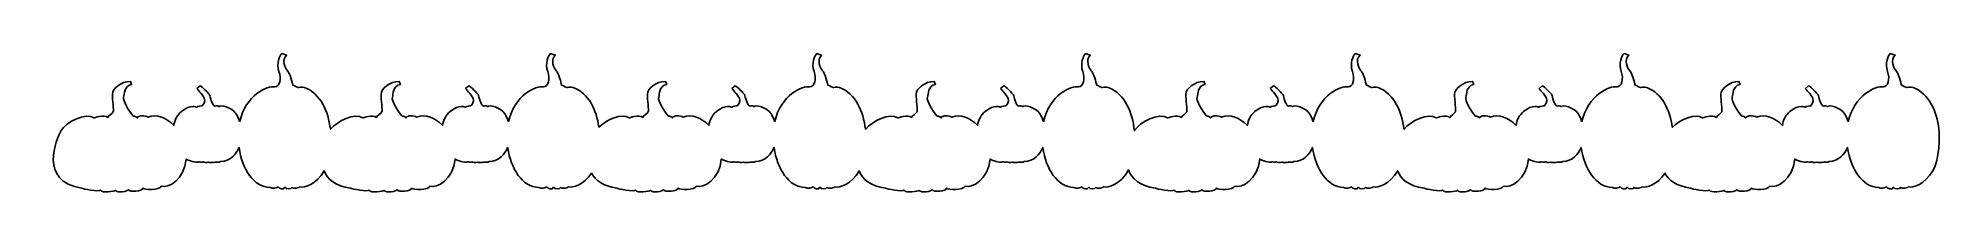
# Model space of a CAD drawing. Header units: centimetres. Extents: x -11.5 to 11.3, y -0.9 to 0.8.
import ezdxf

# ---------------------------------------------------------------- set-up
doc = ezdxf.new("R2010")
doc.units = ezdxf.units.CM
doc.header["$MEASUREMENT"] = 0
doc.layers.add('Camada 1', color=7, linetype='Continuous')

msp = doc.modelspace()

# ---------------------------------------------------------------- linework, layer by layer
at = {"layer": 'Camada 1'}
msp.add_open_spline([(11.26635, -0.57034), (11.33848, -0.4599), (11.34813, -0.14195), (11.33522, -0.0744), (11.33522, -0.0744), (11.30953, 0.13602), (11.22005, 0.34885), (11.02468, 0.42566), (11.02468, 0.42566), (10.99211, 0.43844), (10.94782, 0.42304), (10.94782, 0.42304), (10.94782, 0.42304), (10.92216, 0.43624), (10.88228, 0.45474), (10.88228, 0.45474), (10.88228, 0.45474), (10.88228, 0.48115), (10.84529, 0.60008), (10.81968, 0.62651), (10.81968, 0.62651), (10.79404, 0.65294), (10.74562, 0.75602), (10.80828, 0.81413), (10.80828, 0.81413), (10.80828, 0.81413), (10.75129, 0.83262), (10.75129, 0.83262), (10.75129, 0.83262), (10.72565, 0.81677), (10.68295, 0.70845), (10.71708, 0.61857), (10.71708, 0.61857), (10.75129, 0.52874), (10.72285, 0.43098), (10.66586, 0.43098), (10.66586, 0.43098), (10.58508, 0.45596), (10.31365, 0.32988), (10.2456, 0.01704), (10.2456, 0.01704), (10.2456, 0.01704), (10.24179, 0.02037), (10.24179, 0.02037), (10.24179, 0.02037), (10.2306, 0.05691), (10.21671, 0.0849), (10.20388, 0.10472), (10.20388, 0.10472), (10.14787, 0.19134), (10.00949, 0.21971), (9.99457, 0.19195), (9.99457, 0.19195), (9.99883, 0.20185), (9.95975, 0.21005), (9.94755, 0.20185), (9.94755, 0.20185), (9.90916, 0.20979), (9.88992, 0.32078), (9.88347, 0.33467), (9.88347, 0.33467), (9.87707, 0.34851), (9.78737, 0.44169), (9.76816, 0.44368), (9.76816, 0.44368), (9.76816, 0.44368), (9.72969, 0.41196), (9.72969, 0.41196), (9.72969, 0.41196), (9.72969, 0.41196), (9.79806, 0.33663), (9.81944, 0.297), (9.81944, 0.297), (9.84079, 0.25737), (9.79806, 0.2058), (9.78949, 0.20186), (9.78949, 0.20186), (9.78949, 0.20186), (9.74176, 0.20504), (9.72758, 0.18797), (9.72758, 0.18797), (9.72758, 0.18797), (9.65498, 0.2276), (9.54391, 0.13648), (9.54391, 0.13648), (9.49205, 0.09388), (9.46297, 0.033), (9.45279, -0.03172), (9.45279, -0.03172), (9.45279, -0.03172), (9.4512, -0.02934), (9.4512, -0.02934), (9.4512, -0.02934), (9.36296, 0.05996), (9.24858, 0.10642), (9.14116, 0.06882), (9.14116, 0.06882), (9.11269, 0.08866), (9.02366, 0.09194), (9.01294, 0.05892), (9.01294, 0.05892), (8.99513, 0.07874), (8.96307, 0.08202), (8.96307, 0.08202), (8.96307, 0.08202), (8.9132, 0.13824), (8.83483, 0.27043), (8.84906, 0.30678), (8.84906, 0.30678), (8.86329, 0.34316), (8.84906, 0.4423), (8.94529, 0.46214), (8.94529, 0.46214), (8.94529, 0.46214), (8.931, 0.49849), (8.931, 0.49849), (8.931, 0.49849), (8.81702, 0.49849), (8.71372, 0.40927), (8.71372, 0.34315), (8.71372, 0.34315), (8.71372, 0.277), (8.73155, 0.15143), (8.72438, 0.13159), (8.72438, 0.13159), (8.71724, 0.11177), (8.6567, 0.08201), (8.66027, 0.0655), (8.66027, 0.0655), (8.61042, 0.10519), (8.49287, 0.05891), (8.49287, 0.05891), (8.49287, 0.05891), (8.41294, 0.12162), (8.21892, 0.03671), (8.13068, -0.05147), (8.13068, -0.05147), (8.13068, -0.05147), (8.12944, -0.0516), (8.12944, -0.0516), (8.12944, -0.0516), (8.10018, 0.15123), (8.01027, 0.35163), (7.82197, 0.42566), (7.82197, 0.42566), (7.78943, 0.43844), (7.74513, 0.42304), (7.74513, 0.42304), (7.74513, 0.42304), (7.71944, 0.43624), (7.67954, 0.45474), (7.67954, 0.45474), (7.67954, 0.45474), (7.67954, 0.48115), (7.6426, 0.60008), (7.61697, 0.62651), (7.61697, 0.62651), (7.59131, 0.65294), (7.54291, 0.75602), (7.60557, 0.81413), (7.60557, 0.81413), (7.60557, 0.81413), (7.54862, 0.83262), (7.54862, 0.83262), (7.54862, 0.83262), (7.52298, 0.81677), (7.48025, 0.70845), (7.51441, 0.61857), (7.51441, 0.61857), (7.54862, 0.52874), (7.52015, 0.43098), (7.46316, 0.43098), (7.46316, 0.43098), (7.38241, 0.45596), (7.11095, 0.32988), (7.0429, 0.01704), (7.0429, 0.01704), (7.0429, 0.01704), (7.03914, 0.02037), (7.03914, 0.02037), (7.03914, 0.02037), (7.0279, 0.05691), (7.01406, 0.0849), (7.0012, 0.10472), (7.0012, 0.10472), (6.94519, 0.19134), (6.80684, 0.21971), (6.79186, 0.19195), (6.79186, 0.19195), (6.79612, 0.20185), (6.75704, 0.21005), (6.74487, 0.20185), (6.74487, 0.20185), (6.70645, 0.20979), (6.68722, 0.32078), (6.68079, 0.33467), (6.68079, 0.33467), (6.67439, 0.34851), (6.58467, 0.44169), (6.56548, 0.44368), (6.56548, 0.44368), (6.56548, 0.44368), (6.52704, 0.41196), (6.52704, 0.41196), (6.52704, 0.41196), (6.52704, 0.41196), (6.59538, 0.33663), (6.61676, 0.297), (6.61676, 0.297), (6.63814, 0.25737), (6.59538, 0.2058), (6.58681, 0.20186), (6.58681, 0.20186), (6.58681, 0.20186), (6.53908, 0.20504), (6.5249, 0.18797), (6.5249, 0.18797), (6.5249, 0.18797), (6.45227, 0.2276), (6.34125, 0.13648), (6.34125, 0.13648), (6.28934, 0.09388), (6.26029, 0.033), (6.2501, -0.03172), (6.2501, -0.03172), (6.2501, -0.03172), (6.24849, -0.02934), (6.24849, -0.02934), (6.24849, -0.02934), (6.1603, 0.05996), (6.04592, 0.10642), (5.93848, 0.06882), (5.93848, 0.06882), (5.91001, 0.08866), (5.82098, 0.09194), (5.81029, 0.05892), (5.81029, 0.05892), (5.79243, 0.07874), (5.76042, 0.08202), (5.76042, 0.08202), (5.76042, 0.08202), (5.71052, 0.13824), (5.63215, 0.27043), (5.64636, 0.30678), (5.64636, 0.30678), (5.66067, 0.34316), (5.64636, 0.4423), (5.74259, 0.46214), (5.74259, 0.46214), (5.74259, 0.46214), (5.72833, 0.49849), (5.72833, 0.49849), (5.72833, 0.49849), (5.61435, 0.49849), (5.51105, 0.40927), (5.51105, 0.34315), (5.51105, 0.34315), (5.51105, 0.277), (5.52888, 0.15143), (5.52177, 0.13159), (5.52177, 0.13159), (5.5146, 0.11177), (5.45406, 0.08201), (5.45761, 0.0655), (5.45761, 0.0655), (5.40774, 0.10519), (5.29018, 0.05891), (5.29018, 0.05891), (5.29018, 0.05891), (5.2021, 0.12805), (4.97527, 0.01774), (4.90442, -0.07857), (4.90442, -0.07857), (4.90442, -0.07857), (4.90098, -0.07442), (4.90098, -0.07442), (4.90098, -0.07442), (4.87532, 0.136), (4.78581, 0.34883), (4.59044, 0.42564), (4.59044, 0.42564), (4.5579, 0.43842), (4.51358, 0.42302), (4.51358, 0.42302), (4.51358, 0.42302), (4.48797, 0.43622), (4.44804, 0.45472), (4.44804, 0.45472), (4.44804, 0.45472), (4.44804, 0.48113), (4.4111, 0.60006), (4.38547, 0.62649), (4.38547, 0.62649), (4.35978, 0.65292), (4.31139, 0.756), (4.37407, 0.81411), (4.37407, 0.81411), (4.37407, 0.81411), (4.31707, 0.83262), (4.31707, 0.83262), (4.31707, 0.83262), (4.29143, 0.81677), (4.24873, 0.70845), (4.28289, 0.61857), (4.28289, 0.61857), (4.31707, 0.52874), (4.28863, 0.43098), (4.23164, 0.43098), (4.23164, 0.43098), (4.15086, 0.45596), (3.87943, 0.32988), (3.81138, 0.01704), (3.81138, 0.01704), (3.81138, 0.01704), (3.8076, 0.02037), (3.8076, 0.02037), (3.8076, 0.02037), (3.79641, 0.05691), (3.78249, 0.0849), (3.76966, 0.10472), (3.76966, 0.10472), (3.71367, 0.19134), (3.5753, 0.21971), (3.56035, 0.19195), (3.56035, 0.19195), (3.56458, 0.20185), (3.52553, 0.21005), (3.51336, 0.20185), (3.51336, 0.20185), (3.47492, 0.20979), (3.45571, 0.32078), (3.44928, 0.33467), (3.44928, 0.33467), (3.44288, 0.34851), (3.35316, 0.44169), (3.33397, 0.44368), (3.33397, 0.44368), (3.33397, 0.44368), (3.2955, 0.41196), (3.2955, 0.41196), (3.2955, 0.41196), (3.2955, 0.41196), (3.36387, 0.33663), (3.38522, 0.297), (3.38522, 0.297), (3.4066, 0.25737), (3.36387, 0.2058), (3.35527, 0.20186), (3.35527, 0.20186), (3.35527, 0.20186), (3.30754, 0.20504), (3.29338, 0.18797), (3.29338, 0.18797), (3.29338, 0.18797), (3.22075, 0.2276), (3.10973, 0.13648), (3.10973, 0.13648), (3.05782, 0.09388), (3.02874, 0.033), (3.01855, -0.03172), (3.01855, -0.03172), (3.01855, -0.03172), (3.01694, -0.02934), (3.01694, -0.02934), (3.01694, -0.02934), (2.92878, 0.05996), (2.81437, 0.10642), (2.70693, 0.06882), (2.70693, 0.06882), (2.67846, 0.08866), (2.58943, 0.09194), (2.57871, 0.05892), (2.57871, 0.05892), (2.5609, 0.07874), (2.52886, 0.08202), (2.52886, 0.08202), (2.52886, 0.08202), (2.47899, 0.13824), (2.40062, 0.27043), (2.41482, 0.30678), (2.41482, 0.30678), (2.42911, 0.34316), (2.41482, 0.4423), (2.51102, 0.46214), (2.51102, 0.46214), (2.51102, 0.46214), (2.49676, 0.49849), (2.49676, 0.49849), (2.49676, 0.49849), (2.3828, 0.49849), (2.27951, 0.40927), (2.27951, 0.34315), (2.27951, 0.34315), (2.27951, 0.277), (2.29732, 0.15143), (2.29017, 0.13159), (2.29017, 0.13159), (2.28303, 0.11177), (2.22246, 0.08201), (2.22601, 0.0655), (2.22601, 0.0655), (2.17619, 0.10519), (2.05866, 0.05891), (2.05866, 0.05891), (2.05866, 0.05891), (1.96606, 0.13159), (1.72026, 0.00605), (1.66327, -0.09317), (1.66327, -0.09317), (1.66327, -0.09317), (1.66015, -0.09571), (1.66015, -0.09571), (1.66015, -0.09571), (1.638, 0.12149), (1.54921, 0.34622), (1.34728, 0.42565), (1.34728, 0.42565), (1.31471, 0.43843), (1.27042, 0.42303), (1.27042, 0.42303), (1.27042, 0.42303), (1.24476, 0.43623), (1.20486, 0.45473), (1.20486, 0.45473), (1.20486, 0.45473), (1.20486, 0.48114), (1.16792, 0.60007), (1.14226, 0.6265), (1.14226, 0.6265), (1.1166, 0.65293), (1.0682, 0.75601), (1.13086, 0.81412), (1.13086, 0.81412), (1.13086, 0.81412), (1.07392, 0.83262), (1.07392, 0.83262), (1.07392, 0.83262), (1.04828, 0.81677), (1.0056, 0.70845), (1.03974, 0.61857), (1.03974, 0.61857), (1.07392, 0.52874), (1.04546, 0.43098), (0.98849, 0.43098), (0.98849, 0.43098), (0.90774, 0.45596), (0.63625, 0.32988), (0.5682, 0.01704), (0.5682, 0.01704), (0.5682, 0.01704), (0.56444, 0.02037), (0.56444, 0.02037), (0.56444, 0.02037), (0.55322, 0.05691), (0.53933, 0.0849), (0.52653, 0.10472), (0.52653, 0.10472), (0.47052, 0.19134), (0.33214, 0.21971), (0.31719, 0.19195), (0.31719, 0.19195), (0.32142, 0.20185), (0.28237, 0.21005), (0.2702, 0.20185), (0.2702, 0.20185), (0.23176, 0.20979), (0.21255, 0.32078), (0.20612, 0.33467), (0.20612, 0.33467), (0.19972, 0.34851), (0.11, 0.44169), (0.09079, 0.44368), (0.09079, 0.44368), (0.09079, 0.44368), (0.05235, 0.41196), (0.05235, 0.41196), (0.05235, 0.41196), (0.05235, 0.41196), (0.12072, 0.33663), (0.14207, 0.297), (0.14207, 0.297), (0.16345, 0.25737), (0.12072, 0.2058), (0.11217, 0.20186), (0.11217, 0.20186), (0.11217, 0.20186), (0.06444, 0.20504), (0.0502, 0.18797), (0.0502, 0.18797), (0.0502, 0.18797), (-0.0224, 0.2276), (-0.13345, 0.13648), (-0.13345, 0.13648), (-0.18536, 0.09388), (-0.21439, 0.033), (-0.2246, -0.03172), (-0.2246, -0.03172), (-0.2246, -0.03172), (-0.22619, -0.02934), (-0.22619, -0.02934), (-0.22619, -0.02934), (-0.31438, 0.05996), (-0.42878, 0.10642), (-0.53618, 0.06882), (-0.53618, 0.06882), (-0.5647, 0.08866), (-0.65371, 0.09194), (-0.6644, 0.05892), (-0.6644, 0.05892), (-0.68221, 0.07874), (-0.71427, 0.08202), (-0.71427, 0.08202), (-0.71427, 0.08202), (-0.76414, 0.13824), (-0.84249, 0.27043), (-0.82825, 0.30678), (-0.82825, 0.30678), (-0.81402, 0.34316), (-0.82825, 0.4423), (-0.73207, 0.46214), (-0.73207, 0.46214), (-0.73207, 0.46214), (-0.74636, 0.49849), (-0.74636, 0.49849), (-0.74636, 0.49849), (-0.86032, 0.49849), (-0.96361, 0.40927), (-0.96361, 0.34315), (-0.96361, 0.34315), (-0.96361, 0.277), (-0.9458, 0.15143), (-0.95295, 0.13159), (-0.95295, 0.13159), (-0.96009, 0.11177), (-1.02063, 0.08201), (-1.01706, 0.0655), (-1.01706, 0.0655), (-1.06691, 0.10519), (-1.18446, 0.05891), (-1.18446, 0.05891), (-1.18446, 0.05891), (-1.27259, 0.12805), (-1.49939, 0.01774), (-1.57028, -0.07857), (-1.57028, -0.07857), (-1.57028, -0.07857), (-1.57372, -0.07442), (-1.57372, -0.07442), (-1.57372, -0.07442), (-1.59941, 0.136), (-1.68887, 0.34883), (-1.88424, 0.42564), (-1.88424, 0.42564), (-1.91681, 0.43842), (-1.9611, 0.42302), (-1.9611, 0.42302), (-1.9611, 0.42302), (-1.98674, 0.43622), (-2.02666, 0.45472), (-2.02666, 0.45472), (-2.02666, 0.45472), (-2.02666, 0.48113), (-2.06365, 0.60006), (-2.08931, 0.62649), (-2.08931, 0.62649), (-2.11492, 0.65292), (-2.16334, 0.756), (-2.10069, 0.81411), (-2.10069, 0.81411), (-2.10069, 0.81411), (-2.15757, 0.83262), (-2.15757, 0.83262), (-2.15757, 0.83262), (-2.18323, 0.81677), (-2.22594, 0.70845), (-2.19178, 0.61857), (-2.19178, 0.61857), (-2.15757, 0.52874), (-2.18606, 0.43098), (-2.243, 0.43098), (-2.243, 0.43098), (-2.32378, 0.45596), (-2.59524, 0.32988), (-2.66326, 0.01704), (-2.66326, 0.01704), (-2.66326, 0.01704), (-2.66704, 0.02037), (-2.66704, 0.02037), (-2.66704, 0.02037), (-2.67826, 0.05691), (-2.69212, 0.0849), (-2.70495, 0.10472), (-2.70495, 0.10472), (-2.76096, 0.19134), (-2.89931, 0.21971), (-2.91426, 0.19195), (-2.91426, 0.19195), (-2.91003, 0.20185), (-2.94911, 0.21005), (-2.96128, 0.20185), (-2.96128, 0.20185), (-2.99972, 0.20979), (-3.01893, 0.32078), (-3.02534, 0.33467), (-3.02534, 0.33467), (-3.03177, 0.34851), (-3.12146, 0.44169), (-3.14067, 0.44368), (-3.14067, 0.44368), (-3.14067, 0.44368), (-3.17914, 0.41196), (-3.17914, 0.41196), (-3.17914, 0.41196), (-3.17914, 0.41196), (-3.11077, 0.33663), (-3.08939, 0.297), (-3.08939, 0.297), (-3.06806, 0.25737), (-3.11077, 0.2058), (-3.11931, 0.20186), (-3.11931, 0.20186), (-3.11931, 0.20186), (-3.16704, 0.20504), (-3.18125, 0.18797), (-3.18125, 0.18797), (-3.18125, 0.18797), (-3.2539, 0.2276), (-3.36492, 0.13648), (-3.36492, 0.13648), (-3.41683, 0.09388), (-3.44586, 0.033), (-3.45607, -0.03172), (-3.45607, -0.03172), (-3.45607, -0.03172), (-3.45766, -0.02934), (-3.45766, -0.02934), (-3.45766, -0.02934), (-3.54585, 0.05996), (-3.66023, 0.10642), (-3.76765, 0.06882), (-3.76765, 0.06882), (-3.79615, 0.08866), (-3.88518, 0.09194), (-3.89587, 0.05892), (-3.89587, 0.05892), (-3.9137, 0.07874), (-3.94577, 0.08202), (-3.94577, 0.08202), (-3.94577, 0.08202), (-3.99562, 0.13824), (-4.07399, 0.27043), (-4.05975, 0.30678), (-4.05975, 0.30678), (-4.04552, 0.34316), (-4.05975, 0.4423), (-3.96357, 0.46214), (-3.96357, 0.46214), (-3.96357, 0.46214), (-3.97786, 0.49849), (-3.97786, 0.49849), (-3.97786, 0.49849), (-4.09182, 0.49849), (-4.19511, 0.40927), (-4.19511, 0.34315), (-4.19511, 0.34315), (-4.19511, 0.277), (-4.1773, 0.15143), (-4.18442, 0.13159), (-4.18442, 0.13159), (-4.19156, 0.11177), (-4.2521, 0.08201), (-4.24853, 0.0655), (-4.24853, 0.0655), (-4.29838, 0.10519), (-4.41593, 0.05891), (-4.41593, 0.05891), (-4.41593, 0.05891), (-4.49586, 0.12162), (-4.68988, 0.03671), (-4.77814, -0.05147), (-4.77814, -0.05147), (-4.77814, -0.05147), (-4.77933, -0.0516), (-4.77933, -0.0516), (-4.77933, -0.0516), (-4.80857, 0.15123), (-4.8985, 0.35163), (-5.0868, 0.42566), (-5.0868, 0.42566), (-5.11937, 0.43844), (-5.16366, 0.42304), (-5.16366, 0.42304), (-5.16366, 0.42304), (-5.1893, 0.43624), (-5.22922, 0.45474), (-5.22922, 0.45474), (-5.22922, 0.45474), (-5.22922, 0.48115), (-5.26621, 0.60008), (-5.29187, 0.62651), (-5.29187, 0.62651), (-5.31748, 0.65294), (-5.3659, 0.75602), (-5.30325, 0.81413), (-5.30325, 0.81413), (-5.30325, 0.81413), (-5.36025, 0.83262), (-5.36025, 0.83262), (-5.36025, 0.83262), (-5.38591, 0.81677), (-5.42862, 0.70845), (-5.39446, 0.61857), (-5.39446, 0.61857), (-5.36025, 0.52874), (-5.38874, 0.43098), (-5.44568, 0.43098), (-5.44568, 0.43098), (-5.52646, 0.45596), (-5.79792, 0.32988), (-5.86594, 0.01704), (-5.86594, 0.01704), (-5.86594, 0.01704), (-5.8697, 0.02037), (-5.8697, 0.02037), (-5.8697, 0.02037), (-5.88092, 0.05691), (-5.89481, 0.0849), (-5.90764, 0.10472), (-5.90764, 0.10472), (-5.96363, 0.19134), (-6.102, 0.21971), (-6.11695, 0.19195), (-6.11695, 0.19195), (-6.11272, 0.20185), (-6.1518, 0.21005), (-6.16397, 0.20185), (-6.16397, 0.20185), (-6.20241, 0.20979), (-6.22162, 0.32078), (-6.22803, 0.33467), (-6.22803, 0.33467), (-6.23446, 0.34851), (-6.32415, 0.44169), (-6.34336, 0.44368), (-6.34336, 0.44368), (-6.34336, 0.44368), (-6.38183, 0.41196), (-6.38183, 0.41196), (-6.38183, 0.41196), (-6.38183, 0.41196), (-6.31346, 0.33663), (-6.29208, 0.297), (-6.29208, 0.297), (-6.27073, 0.25737), (-6.31346, 0.2058), (-6.322, 0.20186), (-6.322, 0.20186), (-6.322, 0.20186), (-6.36973, 0.20504), (-6.38394, 0.18797), (-6.38394, 0.18797), (-6.38394, 0.18797), (-6.45659, 0.2276), (-6.56761, 0.13648), (-6.56761, 0.13648), (-6.61952, 0.09388), (-6.64855, 0.033), (-6.65876, -0.03172), (-6.65876, -0.03172), (-6.65876, -0.03172), (-6.66037, -0.02934), (-6.66037, -0.02934), (-6.66037, -0.02934), (-6.74856, 0.05996), (-6.86294, 0.10642), (-6.97036, 0.06882), (-6.97036, 0.06882), (-6.99886, 0.08866), (-7.08789, 0.09194), (-7.09858, 0.05892), (-7.09858, 0.05892), (-7.11641, 0.07874), (-7.14848, 0.08202), (-7.14848, 0.08202), (-7.14848, 0.08202), (-7.19833, 0.13824), (-7.2767, 0.27043), (-7.26246, 0.30678), (-7.26246, 0.30678), (-7.24823, 0.34316), (-7.26246, 0.4423), (-7.16628, 0.46214), (-7.16628, 0.46214), (-7.16628, 0.46214), (-7.18057, 0.49849), (-7.18057, 0.49849), (-7.18057, 0.49849), (-7.29453, 0.49849), (-7.39782, 0.40927), (-7.39782, 0.34315), (-7.39782, 0.34315), (-7.39782, 0.277), (-7.38001, 0.15143), (-7.38713, 0.13159), (-7.38713, 0.13159), (-7.39425, 0.11177), (-7.45481, 0.08201), (-7.45124, 0.0655), (-7.45124, 0.0655), (-7.50109, 0.10519), (-7.61867, 0.05891), (-7.61867, 0.05891), (-7.61867, 0.05891), (-7.70678, 0.12805), (-7.93358, 0.01774), (-8.00449, -0.07857), (-8.00449, -0.07857), (-8.00449, -0.07857), (-8.0079, -0.07442), (-8.0079, -0.07442), (-8.0079, -0.07442), (-8.03356, 0.136), (-8.12307, 0.34883), (-8.31842, 0.42564), (-8.31842, 0.42564), (-8.35099, 0.43842), (-8.39528, 0.42302), (-8.39528, 0.42302), (-8.39528, 0.42302), (-8.42092, 0.43622), (-8.46082, 0.45472), (-8.46082, 0.45472), (-8.46082, 0.45472), (-8.46082, 0.48113), (-8.49781, 0.60006), (-8.52345, 0.62649), (-8.52345, 0.62649), (-8.54906, 0.65292), (-8.59751, 0.756), (-8.53483, 0.81411), (-8.53483, 0.81411), (-8.53483, 0.81411), (-8.59176, 0.83262), (-8.59176, 0.83262), (-8.59176, 0.83262), (-8.6174, 0.81677), (-8.6601, 0.70845), (-8.62597, 0.61857), (-8.62597, 0.61857), (-8.59176, 0.52874), (-8.62025, 0.43098), (-8.67719, 0.43098), (-8.67719, 0.43098), (-8.75797, 0.45596), (-9.02943, 0.32988), (-9.09745, 0.01704), (-9.09745, 0.01704), (-9.09745, 0.01704), (-9.10123, 0.02037), (-9.10123, 0.02037), (-9.10123, 0.02037), (-9.11245, 0.05691), (-9.12634, 0.0849), (-9.13914, 0.10472), (-9.13914, 0.10472), (-9.19515, 0.19134), (-9.3335, 0.21971), (-9.34845, 0.19195), (-9.34845, 0.19195), (-9.34422, 0.20185), (-9.38332, 0.21005), (-9.39544, 0.20185), (-9.39544, 0.20185), (-9.43388, 0.20979), (-9.45309, 0.32078), (-9.45952, 0.33467), (-9.45952, 0.33467), (-9.46595, 0.34851), (-9.55564, 0.44169), (-9.57485, 0.44368), (-9.57485, 0.44368), (-9.57485, 0.44368), (-9.61332, 0.41196), (-9.61332, 0.41196), (-9.61332, 0.41196), (-9.61332, 0.41196), (-9.54495, 0.33663), (-9.52357, 0.297), (-9.52357, 0.297), (-9.50219, 0.25737), (-9.54492, 0.2058), (-9.55349, 0.20186), (-9.55349, 0.20186), (-9.55349, 0.20186), (-9.60122, 0.20504), (-9.61543, 0.18797), (-9.61543, 0.18797), (-9.61543, 0.18797), (-9.68806, 0.2276), (-9.7991, 0.13648), (-9.7991, 0.13648), (-9.85098, 0.09388), (-9.88004, 0.033), (-9.89022, -0.03172), (-9.89022, -0.03172), (-9.89022, -0.03172), (-9.89181, -0.02934), (-9.89181, -0.02934), (-9.89181, -0.02934), (-9.98002, 0.05996), (-10.0944, 0.10642), (-10.20182, 0.06882), (-10.20182, 0.06882), (-10.23034, 0.08866), (-10.31937, 0.09194), (-10.33006, 0.05892), (-10.33006, 0.05892), (-10.34787, 0.07874), (-10.37993, 0.08202), (-10.37993, 0.08202), (-10.37993, 0.08202), (-10.42978, 0.13824), (-10.50817, 0.27043), (-10.49391, 0.30678), (-10.49391, 0.30678), (-10.47968, 0.34316), (-10.49391, 0.4423), (-10.39773, 0.46214), (-10.39773, 0.46214), (-10.39773, 0.46214), (-10.41199, 0.49849), (-10.41199, 0.49849), (-10.41199, 0.49849), (-10.52597, 0.49849), (-10.62924, 0.40927), (-10.62924, 0.34315), (-10.62924, 0.34315), (-10.62924, 0.277), (-10.61143, 0.15143), (-10.61855, 0.13159), (-10.61855, 0.13159), (-10.62569, 0.11177), (-10.68626, 0.08201), (-10.68269, 0.0655), (-10.68269, 0.0655), (-10.73254, 0.10519), (-10.85009, 0.05891), (-10.85009, 0.05891), (-10.85009, 0.05891), (-10.94269, 0.13159), (-11.18847, 0.00605), (-11.24543, -0.09317), (-11.24543, -0.09317), (-11.30242, -0.19231), (-11.52327, -0.71118), (-10.99611, -0.78722), (-10.99611, -0.78722), (-10.98542, -0.79709), (-10.7895, -0.8335), (-10.77169, -0.81037), (-10.77169, -0.81037), (-10.75388, -0.85003), (-10.60426, -0.82685), (-10.5936, -0.81368), (-10.5936, -0.81368), (-10.57225, -0.85003), (-10.43689, -0.82686), (-10.43689, -0.80373), (-10.43689, -0.80373), (-10.4262, -0.84008), (-10.26237, -0.82685), (-10.26237, -0.78722), (-10.26237, -0.78722), (-10.24459, -0.80704), (-10.05933, -0.81368), (-10.04152, -0.76404), (-10.04152, -0.76404), (-9.95725, -0.79531), (-9.76133, -0.67861), (-9.74056, -0.43625), (-9.74056, -0.43625), (-9.74056, -0.43625), (-9.74035, -0.43628), (-9.74035, -0.43628), (-9.74035, -0.43628), (-9.67561, -0.47623), (-9.60517, -0.47779), (-9.58978, -0.47001), (-9.58978, -0.47001), (-9.58978, -0.47001), (-9.54708, -0.48385), (-9.53636, -0.47001), (-9.53636, -0.47001), (-9.53636, -0.47001), (-9.49792, -0.48586), (-9.4723, -0.47395), (-9.4723, -0.47395), (-9.46801, -0.48583), (-9.4061, -0.47789), (-9.39541, -0.47395), (-9.39541, -0.47395), (-9.39541, -0.47395), (-9.33561, -0.4799), (-9.32921, -0.46797), (-9.32921, -0.46797), (-9.21036, -0.45651), (-9.14175, -0.3855), (-9.10736, -0.29763), (-9.10736, -0.29763), (-9.10736, -0.29763), (-9.10559, -0.29819), (-9.10559, -0.29819), (-9.10559, -0.29819), (-9.06942, -0.55648), (-8.93118, -0.77325), (-8.73123, -0.77923), (-8.73123, -0.77923), (-8.70848, -0.79246), (-8.64865, -0.78719), (-8.63728, -0.77132), (-8.63728, -0.77132), (-8.62593, -0.79773), (-8.56611, -0.81093), (-8.5547, -0.77653), (-8.5547, -0.77653), (-8.5433, -0.80828), (-8.4721, -0.79772), (-8.4721, -0.77923), (-8.4721, -0.77923), (-8.45787, -0.80037), (-8.3696, -0.78452), (-8.37812, -0.77132), (-8.37812, -0.77132), (-8.31957, -0.78651), (-8.17436, -0.74274), (-8.08187, -0.57974), (-8.08187, -0.57974), (-8.08187, -0.57974), (-8.08338, -0.57905), (-8.08338, -0.57905), (-8.08338, -0.57905), (-8.04361, -0.67832), (-7.95074, -0.76034), (-7.76464, -0.7872), (-7.76464, -0.7872), (-7.75395, -0.79707), (-7.55803, -0.83348), (-7.54022, -0.81035), (-7.54022, -0.81035), (-7.52241, -0.85001), (-7.37282, -0.82683), (-7.36213, -0.81366), (-7.36213, -0.81366), (-7.34078, -0.85001), (-7.20539, -0.82684), (-7.20539, -0.80371), (-7.20539, -0.80371), (-7.19473, -0.84006), (-7.0309, -0.82683), (-7.0309, -0.7872), (-7.0309, -0.7872), (-7.01312, -0.80702), (-6.82786, -0.81366), (-6.81003, -0.76402), (-6.81003, -0.76402), (-6.72576, -0.79529), (-6.52984, -0.67859), (-6.50907, -0.43623), (-6.50907, -0.43623), (-6.50907, -0.43623), (-6.50888, -0.43626), (-6.50888, -0.43626), (-6.50888, -0.43626), (-6.44411, -0.47621), (-6.3737, -0.47777), (-6.35828, -0.46999), (-6.35828, -0.46999), (-6.35828, -0.46999), (-6.31558, -0.48383), (-6.30486, -0.46999), (-6.30486, -0.46999), (-6.30486, -0.46999), (-6.26644, -0.48584), (-6.2408, -0.47393), (-6.2408, -0.47393), (-6.23651, -0.48581), (-6.1746, -0.47787), (-6.16391, -0.47393), (-6.16391, -0.47393), (-6.16391, -0.47393), (-6.10409, -0.47988), (-6.09771, -0.46795), (-6.09771, -0.46795), (-5.97886, -0.45649), (-5.91025, -0.38548), (-5.87586, -0.29761), (-5.87586, -0.29761), (-5.87586, -0.29761), (-5.87409, -0.29817), (-5.87409, -0.29817), (-5.87409, -0.29817), (-5.83792, -0.55646), (-5.69968, -0.77323), (-5.49976, -0.77921), (-5.49976, -0.77921), (-5.47698, -0.79244), (-5.41716, -0.78717), (-5.40578, -0.7713), (-5.40578, -0.7713), (-5.39443, -0.79771), (-5.33461, -0.81091), (-5.3232, -0.77651), (-5.3232, -0.77651), (-5.3118, -0.80826), (-5.2406, -0.7977), (-5.2406, -0.77921), (-5.2406, -0.77921), (-5.22637, -0.80035), (-5.1381, -0.7845), (-5.14662, -0.7713), (-5.14662, -0.7713), (-5.09151, -0.78559), (-4.95969, -0.74765), (-4.86722, -0.60728), (-4.86722, -0.60728), (-4.86722, -0.60728), (-4.86783, -0.60688), (-4.86783, -0.60688), (-4.86783, -0.60688), (-4.82235, -0.69343), (-4.7303, -0.76288), (-4.56195, -0.78714), (-4.56195, -0.78714), (-4.55126, -0.79701), (-4.35534, -0.83342), (-4.33756, -0.81029), (-4.33756, -0.81029), (-4.31975, -0.84995), (-4.17013, -0.82677), (-4.15947, -0.8136), (-4.15947, -0.8136), (-4.13812, -0.84995), (-4.00276, -0.82678), (-4.00276, -0.80365), (-4.00276, -0.80365), (-3.99207, -0.84), (-3.82824, -0.82677), (-3.82824, -0.78714), (-3.82824, -0.78714), (-3.81046, -0.80696), (-3.6252, -0.8136), (-3.60739, -0.76396), (-3.60739, -0.76396), (-3.52312, -0.79523), (-3.3272, -0.67853), (-3.30643, -0.43617), (-3.30643, -0.43617), (-3.30643, -0.43617), (-3.30622, -0.4362), (-3.30622, -0.4362), (-3.30622, -0.4362), (-3.24148, -0.47615), (-3.17104, -0.47771), (-3.15565, -0.46993), (-3.15565, -0.46993), (-3.15565, -0.46993), (-3.11292, -0.48377), (-3.1022, -0.46993), (-3.1022, -0.46993), (-3.1022, -0.46993), (-3.06378, -0.48578), (-3.03814, -0.47387), (-3.03814, -0.47387), (-3.03385, -0.48575), (-2.97194, -0.47781), (-2.96125, -0.47387), (-2.96125, -0.47387), (-2.96125, -0.47387), (-2.90143, -0.47982), (-2.89505, -0.46789), (-2.89505, -0.46789), (-2.7762, -0.45643), (-2.70759, -0.38542), (-2.6732, -0.29755), (-2.6732, -0.29755), (-2.6732, -0.29755), (-2.67143, -0.29811), (-2.67143, -0.29811), (-2.67143, -0.29811), (-2.63529, -0.5564), (-2.49702, -0.77317), (-2.29707, -0.77915), (-2.29707, -0.77915), (-2.27432, -0.79238), (-2.21449, -0.78711), (-2.20312, -0.77124), (-2.20312, -0.77124), (-2.19177, -0.79765), (-2.13195, -0.81085), (-2.12054, -0.77645), (-2.12054, -0.77645), (-2.10914, -0.8082), (-2.03794, -0.79764), (-2.03794, -0.77915), (-2.03794, -0.77915), (-2.02371, -0.80029), (-1.93544, -0.78444), (-1.94396, -0.77124), (-1.94396, -0.77124), (-1.88541, -0.78643), (-1.7402, -0.74266), (-1.64771, -0.57966), (-1.64771, -0.57966), (-1.64771, -0.57966), (-1.64919, -0.57897), (-1.64919, -0.57897), (-1.64919, -0.57897), (-1.60942, -0.67824), (-1.51655, -0.76026), (-1.33045, -0.78712), (-1.33045, -0.78712), (-1.31976, -0.79699), (-1.12386, -0.8334), (-1.10606, -0.81027), (-1.10606, -0.81027), (-1.08825, -0.84993), (-0.93863, -0.82675), (-0.92797, -0.81358), (-0.92797, -0.81358), (-0.90659, -0.84993), (-0.77123, -0.82676), (-0.77123, -0.80363), (-0.77123, -0.80363), (-0.76054, -0.83998), (-0.59671, -0.82675), (-0.59671, -0.78712), (-0.59671, -0.78712), (-0.5789, -0.80694), (-0.39367, -0.81358), (-0.37586, -0.76394), (-0.37586, -0.76394), (-0.29159, -0.79521), (-0.09564, -0.67851), (-0.07487, -0.43615), (-0.07487, -0.43615), (-0.07487, -0.43615), (-0.07466, -0.43618), (-0.07466, -0.43618), (-0.07466, -0.43618), (-0.00992, -0.47613), (0.06052, -0.47769), (0.07589, -0.46991), (0.07589, -0.46991), (0.07589, -0.46991), (0.11865, -0.48375), (0.12936, -0.46991), (0.12936, -0.46991), (0.12936, -0.46991), (0.16775, -0.48576), (0.19339, -0.47385), (0.19339, -0.47385), (0.19768, -0.48573), (0.25962, -0.47779), (0.27028, -0.47385), (0.27028, -0.47385), (0.27028, -0.47385), (0.3301, -0.4798), (0.33648, -0.46787), (0.33648, -0.46787), (0.45536, -0.45641), (0.52394, -0.3854), (0.55839, -0.29753), (0.55839, -0.29753), (0.55839, -0.29753), (0.56014, -0.29809), (0.56014, -0.29809), (0.56014, -0.29809), (0.59631, -0.55638), (0.73453, -0.77315), (0.93445, -0.77913), (0.93445, -0.77913), (0.95723, -0.79236), (1.01705, -0.78709), (1.02848, -0.77122), (1.02848, -0.77122), (1.0398, -0.79763), (1.09963, -0.81083), (1.11103, -0.77643), (1.11103, -0.77643), (1.12241, -0.80818), (1.19363, -0.79762), (1.19363, -0.77913), (1.19363, -0.77913), (1.20781, -0.80027), (1.29608, -0.78442), (1.28756, -0.77122), (1.28756, -0.77122), (1.34757, -0.7868), (1.49841, -0.74048), (1.59043, -0.56762), (1.59043, -0.56762), (1.59043, -0.56762), (1.58953, -0.56717), (1.58953, -0.56717), (1.58953, -0.56717), (1.6266, -0.67168), (1.71936, -0.75918), (1.91275, -0.78709), (1.91275, -0.78709), (1.92339, -0.79696), (2.11936, -0.83337), (2.13714, -0.81024), (2.13714, -0.81024), (2.15495, -0.8499), (2.30454, -0.82672), (2.3152, -0.81355), (2.3152, -0.81355), (2.33658, -0.8499), (2.47197, -0.82673), (2.47197, -0.8036), (2.47197, -0.8036), (2.48261, -0.83995), (2.64646, -0.82672), (2.64646, -0.78709), (2.64646, -0.78709), (2.66427, -0.80691), (2.8495, -0.81355), (2.86731, -0.76391), (2.86731, -0.76391), (2.95161, -0.79518), (3.14756, -0.67848), (3.16827, -0.43612), (3.16827, -0.43612), (3.16827, -0.43612), (3.16851, -0.43615), (3.16851, -0.43615), (3.16851, -0.43615), (3.23325, -0.4761), (3.30366, -0.47766), (3.31908, -0.46988), (3.31908, -0.46988), (3.31908, -0.46988), (3.36178, -0.48372), (3.3725, -0.46988), (3.3725, -0.46988), (3.3725, -0.46988), (3.41092, -0.48573), (3.43658, -0.47382), (3.43658, -0.47382), (3.44087, -0.4857), (3.50281, -0.47776), (3.51344, -0.47382), (3.51344, -0.47382), (3.51344, -0.47382), (3.57326, -0.47977), (3.57964, -0.46784), (3.57964, -0.46784), (3.69852, -0.45638), (3.7671, -0.38537), (3.80152, -0.2975), (3.80152, -0.2975), (3.80152, -0.2975), (3.80327, -0.29806), (3.80327, -0.29806), (3.80327, -0.29806), (3.83944, -0.55635), (3.97768, -0.77312), (4.1776, -0.7791), (4.1776, -0.7791), (4.20038, -0.79233), (4.26023, -0.78706), (4.27161, -0.77119), (4.27161, -0.77119), (4.28296, -0.7976), (4.34278, -0.8108), (4.35419, -0.7764), (4.35419, -0.7764), (4.36557, -0.80815), (4.43679, -0.79759), (4.43679, -0.7791), (4.43679, -0.7791), (4.45097, -0.80024), (4.53924, -0.78439), (4.53074, -0.77119), (4.53074, -0.77119), (4.58929, -0.78638), (4.73447, -0.74261), (4.82697, -0.57961), (4.82697, -0.57961), (4.82697, -0.57961), (4.82549, -0.57892), (4.82549, -0.57892), (4.82549, -0.57892), (4.86526, -0.67819), (4.95815, -0.76021), (5.14423, -0.78707), (5.14423, -0.78707), (5.15492, -0.79694), (5.35082, -0.83335), (5.36862, -0.81022), (5.36862, -0.81022), (5.38643, -0.84988), (5.53605, -0.8267), (5.54671, -0.81353), (5.54671, -0.81353), (5.56806, -0.84988), (5.70348, -0.82671), (5.70348, -0.80358), (5.70348, -0.80358), (5.71409, -0.83993), (5.878, -0.8267), (5.878, -0.78707), (5.878, -0.78707), (5.89575, -0.80689), (6.08101, -0.81353), (6.09882, -0.76389), (6.09882, -0.76389), (6.18312, -0.79516), (6.37904, -0.67846), (6.39978, -0.4361), (6.39978, -0.4361), (6.39978, -0.4361), (6.40002, -0.43613), (6.40002, -0.43613), (6.40002, -0.43613), (6.46474, -0.47608), (6.53514, -0.47764), (6.55057, -0.46986), (6.55057, -0.46986), (6.55057, -0.46986), (6.5933, -0.4837), (6.60399, -0.46986), (6.60399, -0.46986), (6.60399, -0.46986), (6.64243, -0.48571), (6.66807, -0.4738), (6.66807, -0.4738), (6.67238, -0.48568), (6.7343, -0.47774), (6.74493, -0.4738), (6.74493, -0.4738), (6.74493, -0.4738), (6.80475, -0.47975), (6.81116, -0.46782), (6.81116, -0.46782), (6.93001, -0.45636), (6.99862, -0.38535), (7.03307, -0.29748), (7.03307, -0.29748), (7.03307, -0.29748), (7.03476, -0.29804), (7.03476, -0.29804), (7.03476, -0.29804), (7.07093, -0.55633), (7.2092, -0.7731), (7.40909, -0.77908), (7.40909, -0.77908), (7.43187, -0.79231), (7.49169, -0.78704), (7.50312, -0.77117), (7.50312, -0.77117), (7.51444, -0.79758), (7.57427, -0.81078), (7.58567, -0.77638), (7.58567, -0.77638), (7.59705, -0.80813), (7.66827, -0.79757), (7.66827, -0.77908), (7.66827, -0.77908), (7.68248, -0.80022), (7.77074, -0.78437), (7.7622, -0.77117), (7.7622, -0.77117), (7.81734, -0.78546), (7.94918, -0.74752), (8.04165, -0.60715), (8.04165, -0.60715), (8.04165, -0.60715), (8.04104, -0.60675), (8.04104, -0.60675), (8.04104, -0.60675), (8.08652, -0.6933), (8.1786, -0.76275), (8.34692, -0.78701), (8.34692, -0.78701), (8.35761, -0.79688), (8.55353, -0.83329), (8.57129, -0.81016), (8.57129, -0.81016), (8.58915, -0.84982), (8.73874, -0.82664), (8.74941, -0.81347), (8.74941, -0.81347), (8.77076, -0.84982), (8.90615, -0.82665), (8.90615, -0.80352), (8.90615, -0.80352), (8.91681, -0.83987), (9.08067, -0.82664), (9.08067, -0.78701), (9.08067, -0.78701), (9.09845, -0.80683), (9.28368, -0.81347), (9.30154, -0.76383), (9.30154, -0.76383), (9.38578, -0.7951), (9.58176, -0.6784), (9.60245, -0.43604), (9.60245, -0.43604), (9.60245, -0.43604), (9.60269, -0.43607), (9.60269, -0.43607), (9.60269, -0.43607), (9.66746, -0.47602), (9.73787, -0.47758), (9.75326, -0.4698), (9.75326, -0.4698), (9.75326, -0.4698), (9.79596, -0.48364), (9.80671, -0.4698), (9.80671, -0.4698), (9.80671, -0.4698), (9.84515, -0.48565), (9.87079, -0.47374), (9.87079, -0.47374), (9.87505, -0.48562), (9.93699, -0.47768), (9.94763, -0.47374), (9.94763, -0.47374), (9.94763, -0.47374), (10.00745, -0.47969), (10.01388, -0.46776), (10.01388, -0.46776), (10.13268, -0.4563), (10.20134, -0.38529), (10.23573, -0.29742), (10.23573, -0.29742), (10.23573, -0.29742), (10.23745, -0.29798), (10.23745, -0.29798), (10.23745, -0.29798), (10.27362, -0.55627), (10.41186, -0.77304), (10.61181, -0.77902), (10.61181, -0.77902), (10.63456, -0.79225), (10.69441, -0.78698), (10.70579, -0.77111), (10.70579, -0.77111), (10.71714, -0.79752), (10.77696, -0.81072), (10.78834, -0.77632), (10.78834, -0.77632), (10.79974, -0.80807), (10.87097, -0.79751), (10.87097, -0.77902), (10.87097, -0.77902), (10.88518, -0.80016), (10.97342, -0.78431), (10.96492, -0.77111), (10.96492, -0.77111), (11.02345, -0.7863), (11.1687, -0.74253), (11.26117, -0.57953), (11.26117, -0.57953), (11.26117, -0.57953), (11.26635, -0.57034), (11.26635, -0.57034)], degree=3, knots=[0, 0, 0, 0, 0.00254453, 0.00254453, 0.00254453, 0.00254453, 0.00508906, 0.00508906, 0.00508906, 0.00508906, 0.00763359, 0.00763359, 0.00763359, 0.00763359, 0.01017812, 0.01017812, 0.01017812, 0.01017812, 0.01272265, 0.01272265, 0.01272265, 0.01272265, 0.01526718, 0.01526718, 0.01526718, 0.01526718, 0.0178117, 0.0178117, 0.0178117, 0.0178117, 0.02035623, 0.02035623, 0.02035623, 0.02035623, 0.02290076, 0.02290076, 0.02290076, 0.02290076, 0.02544529, 0.02544529, 0.02544529, 0.02544529, 0.02798982, 0.02798982, 0.02798982, 0.02798982, 0.03053435, 0.03053435, 0.03053435, 0.03053435, 0.03307888, 0.03307888, 0.03307888, 0.03307888, 0.03562341, 0.03562341, 0.03562341, 0.03562341, 0.03816794, 0.03816794, 0.03816794, 0.03816794, 0.04071247, 0.04071247, 0.04071247, 0.04071247, 0.043257, 0.043257, 0.043257, 0.043257, 0.04580153, 0.04580153, 0.04580153, 0.04580153, 0.04834606, 0.04834606, 0.04834606, 0.04834606, 0.05089059, 0.05089059, 0.05089059, 0.05089059, 0.05343511, 0.05343511, 0.05343511, 0.05343511, 0.05597964, 0.05597964, 0.05597964, 0.05597964, 0.05852417, 0.05852417, 0.05852417, 0.05852417, 0.0610687, 0.0610687, 0.0610687, 0.0610687, 0.06361323, 0.06361323, 0.06361323, 0.06361323, 0.06615776, 0.06615776, 0.06615776, 0.06615776, 0.06870229, 0.06870229, 0.06870229, 0.06870229, 0.07124682, 0.07124682, 0.07124682, 0.07124682, 0.07379135, 0.07379135, 0.07379135, 0.07379135, 0.07633588, 0.07633588, 0.07633588, 0.07633588, 0.07888041, 0.07888041, 0.07888041, 0.07888041, 0.08142494, 0.08142494, 0.08142494, 0.08142494, 0.08396947, 0.08396947, 0.08396947, 0.08396947, 0.08651399, 0.08651399, 0.08651399, 0.08651399, 0.08905852, 0.08905852, 0.08905852, 0.08905852, 0.09160305, 0.09160305, 0.09160305, 0.09160305, 0.09414758, 0.09414758, 0.09414758, 0.09414758, 0.09669211, 0.09669211, 0.09669211, 0.09669211, 0.09923664, 0.09923664, 0.09923664, 0.09923664, 0.10178117, 0.10178117, 0.10178117, 0.10178117, 0.1043257, 0.1043257, 0.1043257, 0.1043257, 0.10687023, 0.10687023, 0.10687023, 0.10687023, 0.10941476, 0.10941476, 0.10941476, 0.10941476, 0.11195929, 0.11195929, 0.11195929, 0.11195929, 0.11450382, 0.11450382, 0.11450382, 0.11450382, 0.11704835, 0.11704835, 0.11704835, 0.11704835, 0.11959288, 0.11959288, 0.11959288, 0.11959288, 0.1221374, 0.1221374, 0.1221374, 0.1221374, 0.12468193, 0.12468193, 0.12468193, 0.12468193, 0.12722646, 0.12722646, 0.12722646, 0.12722646, 0.12977099, 0.12977099, 0.12977099, 0.12977099, 0.13231552, 0.13231552, 0.13231552, 0.13231552, 0.13486005, 0.13486005, 0.13486005, 0.13486005, 0.13740458, 0.13740458, 0.13740458, 0.13740458, 0.13994911, 0.13994911, 0.13994911, 0.13994911, 0.14249364, 0.14249364, 0.14249364, 0.14249364, 0.14503817, 0.14503817, 0.14503817, 0.14503817, 0.1475827, 0.1475827, 0.1475827, 0.1475827, 0.15012723, 0.15012723, 0.15012723, 0.15012723, 0.15267176, 0.15267176, 0.15267176, 0.15267176, 0.15521628, 0.15521628, 0.15521628, 0.15521628, 0.15776081, 0.15776081, 0.15776081, 0.15776081, 0.16030534, 0.16030534, 0.16030534, 0.16030534, 0.16284987, 0.16284987, 0.16284987, 0.16284987, 0.1653944, 0.1653944, 0.1653944, 0.1653944, 0.16793893, 0.16793893, 0.16793893, 0.16793893, 0.17048346, 0.17048346, 0.17048346, 0.17048346, 0.17302799, 0.17302799, 0.17302799, 0.17302799, 0.17557252, 0.17557252, 0.17557252, 0.17557252, 0.17811705, 0.17811705, 0.17811705, 0.17811705, 0.18066158, 0.18066158, 0.18066158, 0.18066158, 0.18320611, 0.18320611, 0.18320611, 0.18320611, 0.18575064, 0.18575064, 0.18575064, 0.18575064, 0.18829517, 0.18829517, 0.18829517, 0.18829517, 0.19083969, 0.19083969, 0.19083969, 0.19083969, 0.19338422, 0.19338422, 0.19338422, 0.19338422, 0.19592875, 0.19592875, 0.19592875, 0.19592875, 0.19847328, 0.19847328, 0.19847328, 0.19847328, 0.20101781, 0.20101781, 0.20101781, 0.20101781, 0.20356234, 0.20356234, 0.20356234, 0.20356234, 0.20610687, 0.20610687, 0.20610687, 0.20610687, 0.2086514, 0.2086514, 0.2086514, 0.2086514, 0.21119593, 0.21119593, 0.21119593, 0.21119593, 0.21374046, 0.21374046, 0.21374046, 0.21374046, 0.21628499, 0.21628499, 0.21628499, 0.21628499, 0.21882952, 0.21882952, 0.21882952, 0.21882952, 0.22137405, 0.22137405, 0.22137405, 0.22137405, 0.22391858, 0.22391858, 0.22391858, 0.22391858, 0.2264631, 0.2264631, 0.2264631, 0.2264631, 0.22900763, 0.22900763, 0.22900763, 0.22900763, 0.23155216, 0.23155216, 0.23155216, 0.23155216, 0.23409669, 0.23409669, 0.23409669, 0.23409669, 0.23664122, 0.23664122, 0.23664122, 0.23664122, 0.23918575, 0.23918575, 0.23918575, 0.23918575, 0.24173028, 0.24173028, 0.24173028, 0.24173028, 0.24427481, 0.24427481, 0.24427481, 0.24427481, 0.24681934, 0.24681934, 0.24681934, 0.24681934, 0.24936387, 0.24936387, 0.24936387, 0.24936387, 0.2519084, 0.2519084, 0.2519084, 0.2519084, 0.25445293, 0.25445293, 0.25445293, 0.25445293, 0.25699746, 0.25699746, 0.25699746, 0.25699746, 0.25954198, 0.25954198, 0.25954198, 0.25954198, 0.26208651, 0.26208651, 0.26208651, 0.26208651, 0.26463104, 0.26463104, 0.26463104, 0.26463104, 0.26717557, 0.26717557, 0.26717557, 0.26717557, 0.2697201, 0.2697201, 0.2697201, 0.2697201, 0.27226463, 0.27226463, 0.27226463, 0.27226463, 0.27480916, 0.27480916, 0.27480916, 0.27480916, 0.27735369, 0.27735369, 0.27735369, 0.27735369, 0.27989822, 0.27989822, 0.27989822, 0.27989822, 0.28244275, 0.28244275, 0.28244275, 0.28244275, 0.28498728, 0.28498728, 0.28498728, 0.28498728, 0.28753181, 0.28753181, 0.28753181, 0.28753181, 0.29007634, 0.29007634, 0.29007634, 0.29007634, 0.29262087, 0.29262087, 0.29262087, 0.29262087, 0.29516539, 0.29516539, 0.29516539, 0.29516539, 0.29770992, 0.29770992, 0.29770992, 0.29770992, 0.30025445, 0.30025445, 0.30025445, 0.30025445, 0.30279898, 0.30279898, 0.30279898, 0.30279898, 0.30534351, 0.30534351, 0.30534351, 0.30534351, 0.30788804, 0.30788804, 0.30788804, 0.30788804, 0.31043257, 0.31043257, 0.31043257, 0.31043257, 0.3129771, 0.3129771, 0.3129771, 0.3129771, 0.31552163, 0.31552163, 0.31552163, 0.31552163, 0.31806616, 0.31806616, 0.31806616, 0.31806616, 0.32061069, 0.32061069, 0.32061069, 0.32061069, 0.32315522, 0.32315522, 0.32315522, 0.32315522, 0.32569975, 0.32569975, 0.32569975, 0.32569975, 0.32824427, 0.32824427, 0.32824427, 0.32824427, 0.3307888, 0.3307888, 0.3307888, 0.3307888, 0.33333333, 0.33333333, 0.33333333, 0.33333333, 0.33587786, 0.33587786, 0.33587786, 0.33587786, 0.33842239, 0.33842239, 0.33842239, 0.33842239, 0.34096692, 0.34096692, 0.34096692, 0.34096692, 0.34351145, 0.34351145, 0.34351145, 0.34351145, 0.34605598, 0.34605598, 0.34605598, 0.34605598, 0.34860051, 0.34860051, 0.34860051, 0.34860051, 0.35114504, 0.35114504, 0.35114504, 0.35114504, 0.35368957, 0.35368957, 0.35368957, 0.35368957, 0.3562341, 0.3562341, 0.3562341, 0.3562341, 0.35877863, 0.35877863, 0.35877863, 0.35877863, 0.36132316, 0.36132316, 0.36132316, 0.36132316, 0.36386768, 0.36386768, 0.36386768, 0.36386768, 0.36641221, 0.36641221, 0.36641221, 0.36641221, 0.36895674, 0.36895674, 0.36895674, 0.36895674, 0.37150127, 0.37150127, 0.37150127, 0.37150127, 0.3740458, 0.3740458, 0.3740458, 0.3740458, 0.37659033, 0.37659033, 0.37659033, 0.37659033, 0.37913486, 0.37913486, 0.37913486, 0.37913486, 0.38167939, 0.38167939, 0.38167939, 0.38167939, 0.38422392, 0.38422392, 0.38422392, 0.38422392, 0.38676845, 0.38676845, 0.38676845, 0.38676845, 0.38931298, 0.38931298, 0.38931298, 0.38931298, 0.39185751, 0.39185751, 0.39185751, 0.39185751, 0.39440204, 0.39440204, 0.39440204, 0.39440204, 0.39694656, 0.39694656, 0.39694656, 0.39694656, 0.39949109, 0.39949109, 0.39949109, 0.39949109, 0.40203562, 0.40203562, 0.40203562, 0.40203562, 0.40458015, 0.40458015, 0.40458015, 0.40458015, 0.40712468, 0.40712468, 0.40712468, 0.40712468, 0.40966921, 0.40966921, 0.40966921, 0.40966921, 0.41221374, 0.41221374, 0.41221374, 0.41221374, 0.41475827, 0.41475827, 0.41475827, 0.41475827, 0.4173028, 0.4173028, 0.4173028, 0.4173028, 0.41984733, 0.41984733, 0.41984733, 0.41984733, 0.42239186, 0.42239186, 0.42239186, 0.42239186, 0.42493639, 0.42493639, 0.42493639, 0.42493639, 0.42748092, 0.42748092, 0.42748092, 0.42748092, 0.43002545, 0.43002545, 0.43002545, 0.43002545, 0.43256997, 0.43256997, 0.43256997, 0.43256997, 0.4351145, 0.4351145, 0.4351145, 0.4351145, 0.43765903, 0.43765903, 0.43765903, 0.43765903, 0.44020356, 0.44020356, 0.44020356, 0.44020356, 0.44274809, 0.44274809, 0.44274809, 0.44274809, 0.44529262, 0.44529262, 0.44529262, 0.44529262, 0.44783715, 0.44783715, 0.44783715, 0.44783715, 0.45038168, 0.45038168, 0.45038168, 0.45038168, 0.45292621, 0.45292621, 0.45292621, 0.45292621, 0.45547074, 0.45547074, 0.45547074, 0.45547074, 0.45801527, 0.45801527, 0.45801527, 0.45801527, 0.4605598, 0.4605598, 0.4605598, 0.4605598, 0.46310433, 0.46310433, 0.46310433, 0.46310433, 0.46564885, 0.46564885, 0.46564885, 0.46564885, 0.46819338, 0.46819338, 0.46819338, 0.46819338, 0.47073791, 0.47073791, 0.47073791, 0.47073791, 0.47328244, 0.47328244, 0.47328244, 0.47328244, 0.47582697, 0.47582697, 0.47582697, 0.47582697, 0.4783715, 0.4783715, 0.4783715, 0.4783715, 0.48091603, 0.48091603, 0.48091603, 0.48091603, 0.48346056, 0.48346056, 0.48346056, 0.48346056, 0.48600509, 0.48600509, 0.48600509, 0.48600509, 0.48854962, 0.48854962, 0.48854962, 0.48854962, 0.49109415, 0.49109415, 0.49109415, 0.49109415, 0.49363868, 0.49363868, 0.49363868, 0.49363868, 0.49618321, 0.49618321, 0.49618321, 0.49618321, 0.49872774, 0.49872774, 0.49872774, 0.49872774, 0.50127226, 0.50127226, 0.50127226, 0.50127226, 0.50381679, 0.50381679, 0.50381679, 0.50381679, 0.50636132, 0.50636132, 0.50636132, 0.50636132, 0.50890585, 0.50890585, 0.50890585, 0.50890585, 0.51145038, 0.51145038, 0.51145038, 0.51145038, 0.51399491, 0.51399491, 0.51399491, 0.51399491, 0.51653944, 0.51653944, 0.51653944, 0.51653944, 0.51908397, 0.51908397, 0.51908397, 0.51908397, 0.5216285, 0.5216285, 0.5216285, 0.5216285, 0.52417303, 0.52417303, 0.52417303, 0.52417303, 0.52671756, 0.52671756, 0.52671756, 0.52671756, 0.52926209, 0.52926209, 0.52926209, 0.52926209, 0.53180662, 0.53180662, 0.53180662, 0.53180662, 0.53435115, 0.53435115, 0.53435115, 0.53435115, 0.53689567, 0.53689567, 0.53689567, 0.53689567, 0.5394402, 0.5394402, 0.5394402, 0.5394402, 0.54198473, 0.54198473, 0.54198473, 0.54198473, 0.54452926, 0.54452926, 0.54452926, 0.54452926, 0.54707379, 0.54707379, 0.54707379, 0.54707379, 0.54961832, 0.54961832, 0.54961832, 0.54961832, 0.55216285, 0.55216285, 0.55216285, 0.55216285, 0.55470738, 0.55470738, 0.55470738, 0.55470738, 0.55725191, 0.55725191, 0.55725191, 0.55725191, 0.55979644, 0.55979644, 0.55979644, 0.55979644, 0.56234097, 0.56234097, 0.56234097, 0.56234097, 0.5648855, 0.5648855, 0.5648855, 0.5648855, 0.56743003, 0.56743003, 0.56743003, 0.56743003, 0.56997455, 0.56997455, 0.56997455, 0.56997455, 0.57251908, 0.57251908, 0.57251908, 0.57251908, 0.57506361, 0.57506361, 0.57506361, 0.57506361, 0.57760814, 0.57760814, 0.57760814, 0.57760814, 0.58015267, 0.58015267, 0.58015267, 0.58015267, 0.5826972, 0.5826972, 0.5826972, 0.5826972, 0.58524173, 0.58524173, 0.58524173, 0.58524173, 0.58778626, 0.58778626, 0.58778626, 0.58778626, 0.59033079, 0.59033079, 0.59033079, 0.59033079, 0.59287532, 0.59287532, 0.59287532, 0.59287532, 0.59541985, 0.59541985, 0.59541985, 0.59541985, 0.59796438, 0.59796438, 0.59796438, 0.59796438, 0.60050891, 0.60050891, 0.60050891, 0.60050891, 0.60305344, 0.60305344, 0.60305344, 0.60305344, 0.60559796, 0.60559796, 0.60559796, 0.60559796, 0.60814249, 0.60814249, 0.60814249, 0.60814249, 0.61068702, 0.61068702, 0.61068702, 0.61068702, 0.61323155, 0.61323155, 0.61323155, 0.61323155, 0.61577608, 0.61577608, 0.61577608, 0.61577608, 0.61832061, 0.61832061, 0.61832061, 0.61832061, 0.62086514, 0.62086514, 0.62086514, 0.62086514, 0.62340967, 0.62340967, 0.62340967, 0.62340967, 0.6259542, 0.6259542, 0.6259542, 0.6259542, 0.62849873, 0.62849873, 0.62849873, 0.62849873, 0.63104326, 0.63104326, 0.63104326, 0.63104326, 0.63358779, 0.63358779, 0.63358779, 0.63358779, 0.63613232, 0.63613232, 0.63613232, 0.63613232, 0.63867684, 0.63867684, 0.63867684, 0.63867684, 0.64122137, 0.64122137, 0.64122137, 0.64122137, 0.6437659, 0.6437659, 0.6437659, 0.6437659, 0.64631043, 0.64631043, 0.64631043, 0.64631043, 0.64885496, 0.64885496, 0.64885496, 0.64885496, 0.65139949, 0.65139949, 0.65139949, 0.65139949, 0.65394402, 0.65394402, 0.65394402, 0.65394402, 0.65648855, 0.65648855, 0.65648855, 0.65648855, 0.65903308, 0.65903308, 0.65903308, 0.65903308, 0.66157761, 0.66157761, 0.66157761, 0.66157761, 0.66412214, 0.66412214, 0.66412214, 0.66412214, 0.66666667, 0.66666667, 0.66666667, 0.66666667, 0.6692112, 0.6692112, 0.6692112, 0.6692112, 0.67175573, 0.67175573, 0.67175573, 0.67175573, 0.67430025, 0.67430025, 0.67430025, 0.67430025, 0.67684478, 0.67684478, 0.67684478, 0.67684478, 0.67938931, 0.67938931, 0.67938931, 0.67938931, 0.68193384, 0.68193384, 0.68193384, 0.68193384, 0.68447837, 0.68447837, 0.68447837, 0.68447837, 0.6870229, 0.6870229, 0.6870229, 0.6870229, 0.68956743, 0.68956743, 0.68956743, 0.68956743, 0.69211196, 0.69211196, 0.69211196, 0.69211196, 0.69465649, 0.69465649, 0.69465649, 0.69465649, 0.69720102, 0.69720102, 0.69720102, 0.69720102, 0.69974555, 0.69974555, 0.69974555, 0.69974555, 0.70229008, 0.70229008, 0.70229008, 0.70229008, 0.70483461, 0.70483461, 0.70483461, 0.70483461, 0.70737913, 0.70737913, 0.70737913, 0.70737913, 0.70992366, 0.70992366, 0.70992366, 0.70992366, 0.71246819, 0.71246819, 0.71246819, 0.71246819, 0.71501272, 0.71501272, 0.71501272, 0.71501272, 0.71755725, 0.71755725, 0.71755725, 0.71755725, 0.72010178, 0.72010178, 0.72010178, 0.72010178, 0.72264631, 0.72264631, 0.72264631, 0.72264631, 0.72519084, 0.72519084, 0.72519084, 0.72519084, 0.72773537, 0.72773537, 0.72773537, 0.72773537, 0.7302799, 0.7302799, 0.7302799, 0.7302799, 0.73282443, 0.73282443, 0.73282443, 0.73282443, 0.73536896, 0.73536896, 0.73536896, 0.73536896, 0.73791349, 0.73791349, 0.73791349, 0.73791349, 0.74045802, 0.74045802, 0.74045802, 0.74045802, 0.74300254, 0.74300254, 0.74300254, 0.74300254, 0.74554707, 0.74554707, 0.74554707, 0.74554707, 0.7480916, 0.7480916, 0.7480916, 0.7480916, 0.75063613, 0.75063613, 0.75063613, 0.75063613, 0.75318066, 0.75318066, 0.75318066, 0.75318066, 0.75572519, 0.75572519, 0.75572519, 0.75572519, 0.75826972, 0.75826972, 0.75826972, 0.75826972, 0.76081425, 0.76081425, 0.76081425, 0.76081425, 0.76335878, 0.76335878, 0.76335878, 0.76335878, 0.76590331, 0.76590331, 0.76590331, 0.76590331, 0.76844784, 0.76844784, 0.76844784, 0.76844784, 0.77099237, 0.77099237, 0.77099237, 0.77099237, 0.7735369, 0.7735369, 0.7735369, 0.7735369, 0.77608142, 0.77608142, 0.77608142, 0.77608142, 0.77862595, 0.77862595, 0.77862595, 0.77862595, 0.78117048, 0.78117048, 0.78117048, 0.78117048, 0.78371501, 0.78371501, 0.78371501, 0.78371501, 0.78625954, 0.78625954, 0.78625954, 0.78625954, 0.78880407, 0.78880407, 0.78880407, 0.78880407, 0.7913486, 0.7913486, 0.7913486, 0.7913486, 0.79389313, 0.79389313, 0.79389313, 0.79389313, 0.79643766, 0.79643766, 0.79643766, 0.79643766, 0.79898219, 0.79898219, 0.79898219, 0.79898219, 0.80152672, 0.80152672, 0.80152672, 0.80152672, 0.80407125, 0.80407125, 0.80407125, 0.80407125, 0.80661578, 0.80661578, 0.80661578, 0.80661578, 0.80916031, 0.80916031, 0.80916031, 0.80916031, 0.81170483, 0.81170483, 0.81170483, 0.81170483, 0.81424936, 0.81424936, 0.81424936, 0.81424936, 0.81679389, 0.81679389, 0.81679389, 0.81679389, 0.81933842, 0.81933842, 0.81933842, 0.81933842, 0.82188295, 0.82188295, 0.82188295, 0.82188295, 0.82442748, 0.82442748, 0.82442748, 0.82442748, 0.82697201, 0.82697201, 0.82697201, 0.82697201, 0.82951654, 0.82951654, 0.82951654, 0.82951654, 0.83206107, 0.83206107, 0.83206107, 0.83206107, 0.8346056, 0.8346056, 0.8346056, 0.8346056, 0.83715013, 0.83715013, 0.83715013, 0.83715013, 0.83969466, 0.83969466, 0.83969466, 0.83969466, 0.84223919, 0.84223919, 0.84223919, 0.84223919, 0.84478372, 0.84478372, 0.84478372, 0.84478372, 0.84732824, 0.84732824, 0.84732824, 0.84732824, 0.84987277, 0.84987277, 0.84987277, 0.84987277, 0.8524173, 0.8524173, 0.8524173, 0.8524173, 0.85496183, 0.85496183, 0.85496183, 0.85496183, 0.85750636, 0.85750636, 0.85750636, 0.85750636, 0.86005089, 0.86005089, 0.86005089, 0.86005089, 0.86259542, 0.86259542, 0.86259542, 0.86259542, 0.86513995, 0.86513995, 0.86513995, 0.86513995, 0.86768448, 0.86768448, 0.86768448, 0.86768448, 0.87022901, 0.87022901, 0.87022901, 0.87022901, 0.87277354, 0.87277354, 0.87277354, 0.87277354, 0.87531807, 0.87531807, 0.87531807, 0.87531807, 0.8778626, 0.8778626, 0.8778626, 0.8778626, 0.88040712, 0.88040712, 0.88040712, 0.88040712, 0.88295165, 0.88295165, 0.88295165, 0.88295165, 0.88549618, 0.88549618, 0.88549618, 0.88549618, 0.88804071, 0.88804071, 0.88804071, 0.88804071, 0.89058524, 0.89058524, 0.89058524, 0.89058524, 0.89312977, 0.89312977, 0.89312977, 0.89312977, 0.8956743, 0.8956743, 0.8956743, 0.8956743, 0.89821883, 0.89821883, 0.89821883, 0.89821883, 0.90076336, 0.90076336, 0.90076336, 0.90076336, 0.90330789, 0.90330789, 0.90330789, 0.90330789, 0.90585242, 0.90585242, 0.90585242, 0.90585242, 0.90839695, 0.90839695, 0.90839695, 0.90839695, 0.91094148, 0.91094148, 0.91094148, 0.91094148, 0.91348601, 0.91348601, 0.91348601, 0.91348601, 0.91603053, 0.91603053, 0.91603053, 0.91603053, 0.91857506, 0.91857506, 0.91857506, 0.91857506, 0.92111959, 0.92111959, 0.92111959, 0.92111959, 0.92366412, 0.92366412, 0.92366412, 0.92366412, 0.92620865, 0.92620865, 0.92620865, 0.92620865, 0.92875318, 0.92875318, 0.92875318, 0.92875318, 0.93129771, 0.93129771, 0.93129771, 0.93129771, 0.93384224, 0.93384224, 0.93384224, 0.93384224, 0.93638677, 0.93638677, 0.93638677, 0.93638677, 0.9389313, 0.9389313, 0.9389313, 0.9389313, 0.94147583, 0.94147583, 0.94147583, 0.94147583, 0.94402036, 0.94402036, 0.94402036, 0.94402036, 0.94656489, 0.94656489, 0.94656489, 0.94656489, 0.94910941, 0.94910941, 0.94910941, 0.94910941, 0.95165394, 0.95165394, 0.95165394, 0.95165394, 0.95419847, 0.95419847, 0.95419847, 0.95419847, 0.956743, 0.956743, 0.956743, 0.956743, 0.95928753, 0.95928753, 0.95928753, 0.95928753, 0.96183206, 0.96183206, 0.96183206, 0.96183206, 0.96437659, 0.96437659, 0.96437659, 0.96437659, 0.96692112, 0.96692112, 0.96692112, 0.96692112, 0.96946565, 0.96946565, 0.96946565, 0.96946565, 0.97201018, 0.97201018, 0.97201018, 0.97201018, 0.97455471, 0.97455471, 0.97455471, 0.97455471, 0.97709924, 0.97709924, 0.97709924, 0.97709924, 0.97964377, 0.97964377, 0.97964377, 0.97964377, 0.9821883, 0.9821883, 0.9821883, 0.9821883, 0.98473282, 0.98473282, 0.98473282, 0.98473282, 0.98727735, 0.98727735, 0.98727735, 0.98727735, 0.98982188, 0.98982188, 0.98982188, 0.98982188, 0.99236641, 0.99236641, 0.99236641, 0.99236641, 0.99491094, 0.99491094, 0.99491094, 0.99491094, 1, 1, 1, 1], dxfattribs=at)

doc.saveas('drawing.dxf')
